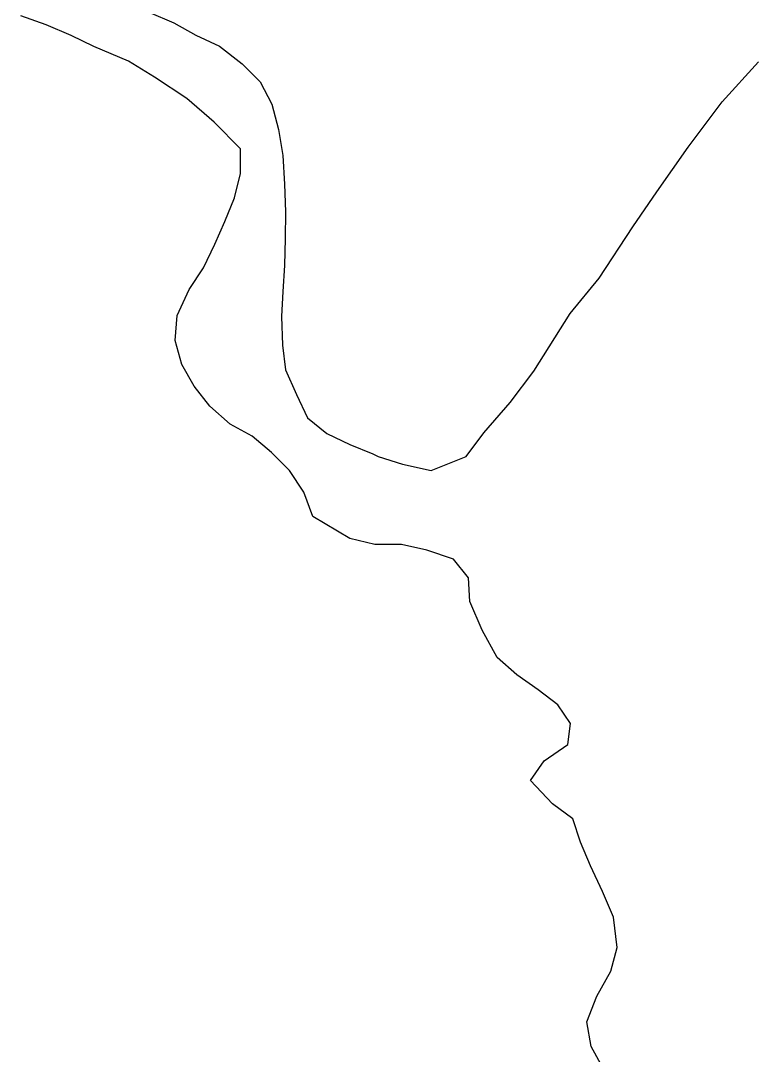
# Model space of a CAD drawing. Extents: x 203665 to 205970, y 4870865 to 4873745.
# Drawn here: x 205162.7 to 205312.9, y 4872613.6 to 4872824.5 of the extents above; entities that cross this region are included whole.
import ezdxf

# ---------------------------------------------------------------- set-up
doc = ezdxf.new("R2010")
doc.units = 0
doc.header["$LTSCALE"] = 1.5
doc.header["$MEASUREMENT"] = 0
doc.layers.add('HD-CURSO-PERENE', color=170, linetype='CONTINUOUS')

msp = doc.modelspace()

# ---------------------------------------------------------------- linework, layer by layer
at = {"layer": 'HD-CURSO-PERENE', "linetype": 'Continuous'}
for points in [[(205281.698789, 4872610.490861, 2.190657), (205278.997891, 4872615.46053, 2.190657), (205278.127204, 4872620.490107, 2.190657), (205280.15684, 4872625.709529, 2.190657), (205283.006588, 4872630.798924, 2.190657), (205284.336186, 4872635.628415, 2.190657), (205283.57538, 4872641.797881, 2.190657), (205281.294504, 4872647.007508, 2.190657), (205278.853605, 4872652.257139, 2.190657), (205276.852812, 4872657.036793, 2.190657), (205275.242065, 4872661.826427, 2.190657), (205271.141226, 4872664.856342, 2.190657), (205266.660703, 4872669.614859, 2.190657), (205269.448773, 4872673.670235, 2.190657), (205274.264532, 4872676.965227, 2.190657), (205274.771453, 4872681.274063, 2.190657), (205272.236844, 4872685.075977, 2.190657), (205268.181469, 4872688.117509, 2.190657), (205263.872632, 4872691.15904, 2.190657), (205259.817257, 4872694.707494, 2.190657), (205256.775726, 4872700.283635, 2.190657), (205254.241116, 4872706.113237, 2.190657), (205253.987655, 4872710.928995, 2.190657), (205250.946124, 4872714.730909, 2.190657), (205245.462171, 4872716.572784, 2.190657), (205240.35143, 4872717.72292, 2.190657), (205234.880778, 4872717.733179, 2.190657), (205229.820038, 4872718.923309, 2.190657), (205222.214916, 4872723.443716, 2.200741), (205220.393961, 4872728.36414, 2.200741), (205217.47338, 4872732.834588, 2.200741), (205213.843192, 4872736.475016, 2.200741), (205209.883171, 4872739.785439, 2.200741), (205205.363508, 4872742.265833, 2.200741), (205201.273413, 4872745.946287, 2.200741), (205198.043012, 4872750.026725, 2.200741), (205195.552356, 4872754.417146, 2.200741), (205194.171321, 4872759.267543, 2.200741), (205194.599801, 4872764.377866, 2.200741), (205197.047762, 4872769.708103, 2.200741), (205199.955874, 4872774.118255, 2.200741), (205202.274009, 4872778.928464, 2.200741), (205204.292262, 4872783.558675, 2.200741), (205206.260474, 4872788.378902, 2.200741), (205207.528808, 4872793.329173, 2.200741), (205207.517403, 4872798.389515, 2.200741), (205202.15489, 4872803.822435, 2.200741), (205196.578749, 4872808.638193, 2.200741), (205189.988764, 4872812.947029, 2.200741), (205184.666084, 4872816.242022, 2.200741), (205177.578417, 4872819.192422, 2.200741), (205172.948832, 4872821.482809, 2.200741), (205167.879386, 4872823.633209, 2.200741), (205162.670066, 4872825.443592, 2.200741)], [(205188.793913, 4872826.222334, 2.200741), (205193.933349, 4872824.051929, 2.200741), (205198.373044, 4872821.521536, 2.200741), (205203.212571, 4872819.271141, 2.200741), (205207.822517, 4872815.700668, 2.200741), (205211.502699, 4872812.040237, 2.200741), (205213.853434, 4872807.479811, 2.200741), (205215.234567, 4872802.27939, 2.200741), (205216.145829, 4872796.998988, 2.200741), (205216.49738, 4872791.138575, 2.200741), (205216.648904, 4872785.538189, 2.200741), (205216.590433, 4872780.087824, 2.200741), (205216.441992, 4872774.607461, 2.200741), (205216.113544, 4872769.297119, 2.200741), (205215.825034, 4872764.176788, 2.200741), (205216.05661, 4872758.326381, 2.200741), (205216.697852, 4872753.336012, 2.200741), (205218.898752, 4872748.305562, 2.200741), (205221.149559, 4872743.565129, 2.200741), (205225.079571, 4872740.314712, 2.200741), (205229.799105, 4872738.134328, 2.200741), (205234.488582, 4872736.183961, 2.200741), (205235.548774, 4872735.691489, 2.200741), (205240.529553, 4872734.081401, 2.190657), (205246.34574, 4872732.836381, 2.190657), (205253.507387, 4872735.649885, 2.190657), (205257.08821, 4872740.509574, 2.190657), (205262.459446, 4872746.648129, 2.190657), (205267.319135, 4872753.042456, 2.190657), (205274.736555, 4872764.808019, 2.190657), (205280.619336, 4872771.969666, 2.190657), (205287.52521, 4872782.456364, 2.200741), (205292.384899, 4872789.618011, 2.200741), (205298.779227, 4872798.697956, 2.200741), (205305.685101, 4872807.905788, 2.200741), (205313.102521, 4872816.090528, 2.200741)]]:
    msp.add_polyline3d(points, dxfattribs=at)

doc.saveas('drawing.dxf')
